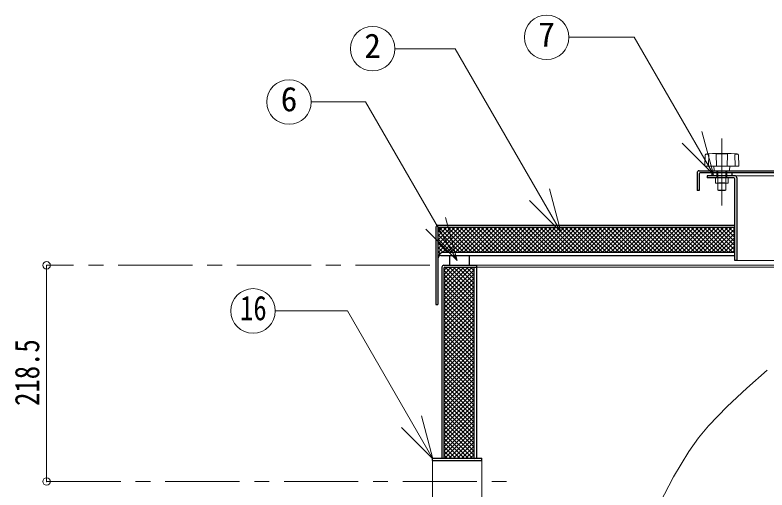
# Model space of a CAD drawing. Units: millimetres at full size, sheet at 1:15; details may follow other scales. Extents: x -3044 to 3031, y -2085 to 2130.
# Drawn here: x -903 to -143, y -668 to -188 of the extents above; entities that cross this region are included whole.
import ezdxf
from ezdxf.enums import TextEntityAlignment as Align

# ---------------------------------------------------------------- set-up
doc = ezdxf.new("R2010")
doc.units = ezdxf.units.MM
doc.header["$LTSCALE"] = 15
doc.header["$PDMODE"] = 32
doc.header["$PDSIZE"] = 7.5
doc.linetypes.add('CHAIN1', pattern=[8, 5, -1, 1, -1])
doc.linetypes.add('DASHED1', pattern=[1.8, 1.2, -0.6])
doc.layers.add('0-0', color=7, linetype='Continuous', lineweight=18)
doc.styles.add('ＭＳ ゴシック', font='')
doc.styles.get('ＭＳ ゴシック').set_extended_font_data('MS Gothic')

msp = doc.modelspace()

# ---------------------------------------------------------------- linework, layer by layer
at = {"layer": '0-0'}
for p, q in [((-277.52, -210.57), (-343.63, -210.57)), ((-197.43, -349.3), (-277.52, -210.57)), ((-197.43, -349.3), (-209.07, -305.84)), ((-197.43, -349.3), (-229.25, -317.48)), ((-351.69, -407.17), (-363.34, -363.71)), ((-351.69, -407.17), (-383.51, -375.35)), ((-456.54, -436.14), (-468.19, -392.67)), ((-456.54, -436.14), (-488.36, -404.32)), ((-567.48, -487.03), (-640.34, -487.03)), ((-481.07, -636.68), (-567.48, -487.03)), ((-481.07, -636.68), (-492.72, -593.22)), ((-481.07, -636.68), (-512.89, -604.86)), ((-481.5, -638.11), (-481.5, -680.81)), ((-431.5, -638.11), (-431.5, -680.81))]:
    msp.add_line(p, q, dxfattribs=at)
at = {"layer": '0-0', "color": 4, "linetype": 'CHAIN1', "lineweight": 9}
for p, q in [((-189, -380.46), (-189, -312.86)), ((-484.15, -440.96), (-871.5, -440.96)), ((-871.5, -659.46), (-396.5, -659.46))]:
    msp.add_line(p, q, dxfattribs=at)
at = {"layer": '0-0', "color": 4, "lineweight": 9}
for p, q in [((-206.17, -340.24), (-205.83, -329.73)), ((-198.41, -327.87), (-204.31, -328.18)), ((-202.55, -340.66), (-202.16, -329.02)), ((-180.01, -327.86), (-197.99, -327.86)), ((-194.48, -340.66), (-194.87, -329.02)), ((-183.51, -340.66), (-183.13, -329.02)), ((-179.59, -327.87), (-173.68, -328.18)), ((-175.45, -340.66), (-175.84, -329.02)), ((-171.83, -340.24), (-172.17, -329.73)), ((-205.77, -340.66), (-172.23, -340.66)), ((-196.63, -345.09), (-197, -340.66)), ((-181.37, -345.09), (-181, -340.66)), ((-195.5, -352.76), (-195.5, -357.46)), ((-189, -352.76), (-189, -357.46)), ((-182.5, -352.76), (-182.5, -357.46)), ((-32.48, -350.46), (-176, -350.46)), ((-193, -357.96), (-193, -364.96)), ((-185, -357.96), (-185, -364.96)), ((-182.75, -357.96), (-182.5, -357.46)), ((-192.5, -365.46), (-193, -364.96)), ((-185, -364.96), (-193, -364.96)), ((-192.5, -365.46), (-185.5, -365.46)), ((-185, -364.96), (-185.5, -365.46)), ((-476, -428.45), (-450.01, -402.46)), ((-476, -424.21), (-454.25, -402.46)), ((-476, -419.96), (-458.49, -402.46)), ((-476, -415.72), (-462.73, -402.46)), ((-476, -411.48), (-466.98, -402.46)), ((-476, -407.23), (-471.22, -402.46)), ((-474.92, -402.46), (-449.42, -427.96)), ((-471.44, -428.13), (-445.76, -402.46)), ((-470.67, -402.46), (-445.17, -427.96)), ((-467.02, -427.96), (-441.52, -402.46)), ((-466.43, -402.46), (-440.93, -427.96)), ((-462.78, -427.96), (-437.28, -402.46)), ((-462.19, -402.46), (-436.69, -427.96)), ((-458.54, -427.96), (-433.04, -402.46)), ((-457.94, -402.46), (-432.44, -427.96)), ((-454.29, -427.96), (-428.79, -402.46)), ((-453.7, -402.46), (-428.2, -427.96)), ((-450.05, -427.96), (-424.55, -402.46)), ((-449.46, -402.46), (-423.96, -427.96)), ((-445.81, -427.96), (-420.31, -402.46)), ((-445.22, -402.46), (-419.72, -427.96)), ((-441.57, -427.96), (-416.07, -402.46)), ((-440.97, -402.46), (-415.47, -427.96)), ((-437.32, -427.96), (-411.82, -402.46)), ((-436.73, -402.46), (-411.23, -427.96)), ((-433.08, -427.96), (-407.58, -402.46)), ((-432.49, -402.46), (-406.99, -427.96)), ((-428.84, -427.96), (-403.34, -402.46)), ((-428.25, -402.46), (-402.75, -427.96)), ((-424.59, -427.96), (-399.09, -402.46)), ((-424, -402.46), (-398.5, -427.96)), ((-420.35, -427.96), (-394.85, -402.46)), ((-419.76, -402.46), (-394.26, -427.96)), ((-416.11, -427.96), (-390.61, -402.46)), ((-415.52, -402.46), (-390.02, -427.96)), ((-411.87, -427.96), (-386.37, -402.46)), ((-411.28, -402.46), (-385.78, -427.96)), ((-407.62, -427.96), (-382.12, -402.46)), ((-407.03, -402.46), (-381.53, -427.96)), ((-403.38, -427.96), (-377.88, -402.46)), ((-402.79, -402.46), (-377.29, -427.96)), ((-399.14, -427.96), (-373.64, -402.46)), ((-398.55, -402.46), (-373.05, -427.96)), ((-394.9, -427.96), (-369.4, -402.46)), ((-394.3, -402.46), (-368.8, -427.96)), ((-390.65, -427.96), (-365.15, -402.46)), ((-390.06, -402.46), (-364.56, -427.96)), ((-386.41, -427.96), (-360.91, -402.46)), ((-385.82, -402.46), (-360.32, -427.96)), ((-382.17, -427.96), (-356.67, -402.46)), ((-381.58, -402.46), (-356.08, -427.96)), ((-377.93, -427.96), (-352.43, -402.46)), ((-377.33, -402.46), (-351.83, -427.96)), ((-373.68, -427.96), (-348.18, -402.46)), ((-373.09, -402.46), (-347.59, -427.96)), ((-369.44, -427.96), (-343.94, -402.46)), ((-368.85, -402.46), (-343.35, -427.96)), ((-365.2, -427.96), (-339.7, -402.46)), ((-364.61, -402.46), (-339.11, -427.96)), ((-360.96, -427.96), (-335.46, -402.46)), ((-360.36, -402.46), (-334.86, -427.96)), ((-356.71, -427.96), (-331.21, -402.46)), ((-356.12, -402.46), (-330.62, -427.96)), ((-352.47, -427.96), (-326.97, -402.46)), ((-351.88, -402.46), (-326.38, -427.96)), ((-348.23, -427.96), (-322.73, -402.46)), ((-347.64, -402.46), (-322.14, -427.96)), ((-343.98, -427.96), (-318.48, -402.46)), ((-343.39, -402.46), (-317.89, -427.96)), ((-339.74, -427.96), (-314.24, -402.46)), ((-339.15, -402.46), (-313.65, -427.96)), ((-335.5, -427.96), (-310, -402.46)), ((-334.91, -402.46), (-309.41, -427.96)), ((-331.26, -427.96), (-305.76, -402.46)), ((-330.67, -402.46), (-305.17, -427.96)), ((-327.01, -427.96), (-301.51, -402.46)), ((-326.42, -402.46), (-300.92, -427.96)), ((-322.77, -427.96), (-297.27, -402.46)), ((-322.18, -402.46), (-296.68, -427.96)), ((-318.53, -427.96), (-293.03, -402.46)), ((-317.94, -402.46), (-292.44, -427.96)), ((-314.29, -427.96), (-288.79, -402.46)), ((-313.69, -402.46), (-288.19, -427.96)), ((-310.04, -427.96), (-284.54, -402.46)), ((-309.45, -402.46), (-283.95, -427.96)), ((-305.8, -427.96), (-280.3, -402.46)), ((-305.21, -402.46), (-279.71, -427.96)), ((-301.56, -427.96), (-276.06, -402.46)), ((-300.97, -402.46), (-275.47, -427.96)), ((-297.32, -427.96), (-271.82, -402.46)), ((-296.72, -402.46), (-271.22, -427.96)), ((-293.07, -427.96), (-267.57, -402.46)), ((-292.48, -402.46), (-266.98, -427.96)), ((-288.83, -427.96), (-263.33, -402.46)), ((-288.24, -402.46), (-262.74, -427.96)), ((-284.59, -427.96), (-259.09, -402.46)), ((-284, -402.46), (-258.5, -427.96)), ((-280.35, -427.96), (-254.85, -402.46)), ((-279.75, -402.46), (-254.25, -427.96)), ((-276.1, -427.96), (-250.6, -402.46)), ((-275.51, -402.46), (-250.01, -427.96)), ((-271.86, -427.96), (-246.36, -402.46)), ((-271.27, -402.46), (-245.77, -427.96)), ((-267.62, -427.96), (-242.12, -402.46)), ((-267.03, -402.46), (-241.53, -427.96)), ((-263.37, -427.96), (-237.87, -402.46)), ((-262.78, -402.46), (-237.28, -427.96)), ((-259.13, -427.96), (-233.63, -402.46)), ((-258.54, -402.46), (-233.04, -427.96)), ((-254.89, -427.96), (-229.39, -402.46)), ((-254.3, -402.46), (-228.8, -427.96)), ((-250.65, -427.96), (-225.15, -402.46)), ((-250.06, -402.46), (-224.56, -427.96)), ((-246.4, -427.96), (-220.9, -402.46)), ((-245.81, -402.46), (-220.31, -427.96)), ((-242.16, -427.96), (-216.66, -402.46)), ((-241.57, -402.46), (-216.07, -427.96)), ((-237.92, -427.96), (-212.42, -402.46)), ((-237.33, -402.46), (-211.83, -427.96)), ((-233.68, -427.96), (-208.18, -402.46)), ((-233.08, -402.46), (-207.58, -427.96)), ((-229.43, -427.96), (-203.93, -402.46)), ((-228.84, -402.46), (-203.34, -427.96)), ((-225.19, -427.96), (-199.69, -402.46)), ((-224.6, -402.46), (-199.1, -427.96)), ((-220.95, -427.96), (-195.45, -402.46)), ((-220.36, -402.46), (-194.86, -427.96)), ((-216.71, -427.96), (-191.21, -402.46)), ((-216.11, -402.46), (-190.61, -427.96)), ((-212.46, -427.96), (-186.96, -402.46)), ((-211.87, -402.46), (-186.37, -427.96)), ((-208.22, -427.96), (-182.72, -402.46)), ((-207.63, -402.46), (-182.13, -427.96)), ((-203.98, -427.96), (-178.48, -402.46)), ((-203.39, -402.46), (-177.89, -427.96)), ((-199.14, -402.46), (-176, -425.6)), ((-194.9, -402.46), (-176, -421.36)), ((-190.66, -402.46), (-176, -417.12)), ((-186.42, -402.46), (-176, -412.87)), ((-182.17, -402.46), (-176, -408.63)), ((-177.93, -402.46), (-176, -404.39)), ((-476, -405.62), (-453.66, -427.96)), ((-476, -409.86), (-457.9, -427.96)), ((-199.73, -427.96), (-176, -404.22)), ((-195.49, -427.96), (-176, -408.46)), ((-476, -414.1), (-462.14, -427.96)), ((-191.25, -427.96), (-176, -412.71)), ((-187.01, -427.96), (-176, -416.95)), ((-476, -418.34), (-466.39, -427.96)), ((-476, -422.59), (-470.6, -427.99)), ((-182.76, -427.96), (-176, -421.19)), ((-178.52, -427.96), (-176, -425.43)), ((-476, -426.83), (-473.64, -429.19)), ((-476, -431.07), (-475.5, -431.57)), ((-476, -432.69), (-475.82, -432.52)), ((-174, -435.96), (-59.22, -435.96)), ((-871.5, -440.96), (-871.5, -659.46)), ((-470, -467.4), (-445.55, -442.96)), ((-470, -471.65), (-441.31, -442.96)), ((-470, -446.19), (-466.76, -442.96)), ((-470, -450.43), (-462.52, -442.96)), ((-470, -454.68), (-458.28, -442.96)), ((-470, -463.16), (-449.79, -442.96)), ((-470, -458.92), (-454.04, -442.96)), ((-470, -475.89), (-439.5, -445.39)), ((-470, -445.84), (-439.5, -476.34)), ((-468.64, -442.96), (-439.5, -472.1)), ((-464.4, -442.96), (-439.5, -467.86)), ((-460.16, -442.96), (-439.5, -463.62)), ((-455.92, -442.96), (-439.5, -459.37)), ((-451.67, -442.96), (-439.5, -455.13)), ((-447.43, -442.96), (-439.5, -450.89)), ((-443.19, -442.96), (-439.5, -446.65)), ((-436.5, -440.96), (-61.37, -440.96)), ((-436.5, -442.96), (-62.23, -442.96)), ((-470, -480.13), (-439.5, -449.63)), ((-470, -450.09), (-439.5, -480.59)), ((-470, -484.37), (-439.5, -453.87)), ((-470, -454.33), (-439.5, -484.83)), ((-470, -488.62), (-439.5, -458.12)), ((-470, -458.57), (-439.5, -489.07)), ((-470, -492.86), (-439.5, -462.36)), ((-470, -462.81), (-439.5, -493.31)), ((-470, -497.1), (-439.5, -466.6)), ((-470, -467.06), (-439.5, -497.56)), ((-470, -501.35), (-439.5, -470.85)), ((-470, -471.3), (-439.5, -501.8)), ((-470, -505.59), (-439.5, -475.09)), ((-470, -475.54), (-439.5, -506.04)), ((-470, -509.83), (-439.5, -479.33)), ((-470, -479.79), (-439.5, -510.29)), ((-470, -514.07), (-439.5, -483.57)), ((-470, -484.03), (-439.5, -514.53)), ((-470, -518.32), (-439.5, -487.82)), ((-470, -488.27), (-439.5, -518.77)), ((-470, -522.56), (-439.5, -492.06)), ((-470, -492.51), (-439.5, -523.01)), ((-470, -526.8), (-439.5, -496.3)), ((-470, -496.76), (-439.5, -527.26)), ((-470, -531.04), (-439.5, -500.54)), ((-470, -501), (-439.5, -531.5)), ((-470, -535.29), (-439.5, -504.79)), ((-470, -505.24), (-439.5, -535.74)), ((-470, -539.53), (-439.5, -509.03)), ((-470, -509.48), (-439.5, -539.98)), ((-470, -543.77), (-439.5, -513.27)), ((-470, -513.73), (-439.5, -544.23)), ((-470, -548.01), (-439.5, -517.51)), ((-470, -517.97), (-439.5, -548.47)), ((-470, -552.26), (-439.5, -521.76)), ((-470, -522.21), (-439.5, -552.71)), ((-470, -556.5), (-439.5, -526)), ((-470, -526.45), (-439.5, -556.95)), ((-470, -560.74), (-439.5, -530.24)), ((-470, -530.7), (-439.5, -561.2)), ((-470, -564.98), (-439.5, -534.48)), ((-470, -534.94), (-439.5, -565.44)), ((-470, -569.23), (-439.5, -538.73)), ((-470, -539.18), (-439.5, -569.68)), ((-470, -573.47), (-439.5, -542.97)), ((-470, -543.42), (-439.5, -573.92)), ((-470, -577.71), (-439.5, -547.21)), ((-470, -547.67), (-439.5, -578.17)), ((-470, -581.96), (-439.5, -551.46)), ((-470, -551.91), (-439.5, -582.41)), ((-470, -586.2), (-439.5, -555.7)), ((-470, -556.15), (-439.5, -586.65)), ((-470, -590.44), (-439.5, -559.94)), ((-470, -560.4), (-439.5, -590.9)), ((-470, -594.68), (-439.5, -564.18)), ((-470, -564.64), (-439.5, -595.14)), ((-470, -598.93), (-439.5, -568.43)), ((-470, -568.88), (-439.5, -599.38)), ((-470, -603.17), (-439.5, -572.67)), ((-470, -573.12), (-439.5, -603.62)), ((-470, -607.41), (-439.5, -576.91)), ((-470, -577.37), (-439.5, -607.87)), ((-470, -611.65), (-439.5, -581.15)), ((-470, -581.61), (-439.5, -612.11)), ((-470, -615.9), (-439.5, -585.4)), ((-470, -585.85), (-439.5, -616.35)), ((-470, -620.14), (-439.5, -589.64)), ((-470, -590.09), (-439.5, -620.59)), ((-470, -624.38), (-439.5, -593.88)), ((-470, -594.34), (-439.5, -624.84)), ((-470, -628.62), (-439.5, -598.12)), ((-470, -598.58), (-439.5, -629.08)), ((-470, -632.87), (-439.5, -602.37)), ((-470, -602.82), (-439.5, -633.32)), ((-470, -607.06), (-441.11, -635.96)), ((-468.85, -635.96), (-439.5, -606.61)), ((-470, -611.31), (-445.35, -635.96)), ((-470, -615.55), (-449.59, -635.96)), ((-464.6, -635.96), (-439.5, -610.85)), ((-460.36, -635.96), (-439.5, -615.09)), ((-470, -619.79), (-453.83, -635.96)), ((-456.12, -635.96), (-439.5, -619.34)), ((-470, -624.04), (-458.08, -635.96)), ((-470, -628.28), (-462.32, -635.96)), ((-451.87, -635.96), (-439.5, -623.58)), ((-447.63, -635.96), (-439.5, -627.82)), ((-470, -632.52), (-466.56, -635.96)), ((-443.39, -635.96), (-439.5, -632.07)), ((-439.65, -636.46), (-439.5, -636.31))]:
    msp.add_line(p, q, dxfattribs=at)
at = {"layer": '0-0', "color": 5, "lineweight": 25}
for p, q in [((-214, -347.46), (-214, -365.46)), ((-212, -345.46), (-31.33, -345.46)), ((-31.79, -347.46), (-211, -347.46)), ((-199, -347.46), (-199, -350.46)), ((-179, -347.46), (-179, -350.46)), ((-176, -350.46), (-204, -350.46)), ((-204, -350.46), (-204, -352.46)), ((-177, -352.46), (-204, -352.46)), ((-176, -435.96), (-176, -353.46)), ((-478, -402.46), (-478, -480.46)), ((-476, -400.46), (-176, -400.46)), ((-475, -402.46), (-176, -402.46)), ((-476, -403.46), (-476, -480.46)), ((-473, -430.96), (-176, -430.96)), ((-176, -427.96), (-470, -427.96)), ((-464, -440.96), (-464, -430.96)), ((-444, -440.96), (-444, -430.96)), ((-472, -442.96), (-472, -635.96)), ((-470, -440.96), (-436.5, -440.96)), ((-470, -443.96), (-470, -635.96)), ((-469, -442.96), (-436.5, -442.96)), ((-439.5, -635.96), (-439.5, -442.96)), ((-436.5, -635.96), (-436.5, -440.96)), ((-478, -480.46), (-476, -480.46)), ((-481.5, -638.11), (-431.5, -638.11)), ((-431.5, -638.11), (-431.5, -635.96))]:
    msp.add_line(p, q, dxfattribs=at)
at = {"layer": '0-0', "color": 4, "linetype": 'DASHED1', "lineweight": 9}
for p, q in [((-194, -352.46), (-194, -345.46)), ((-193, -357.96), (-193, -345.46)), ((-185, -357.96), (-185, -345.46)), ((-184, -352.46), (-184, -345.46))]:
    msp.add_line(p, q, dxfattribs=at)
at = {"layer": '0-0'}
for points in [[(-351.69, -407.17), (-458.57, -222.05), (-519.47, -222.05)], [(-456.54, -436.14), (-549.06, -275.89), (-603.94, -275.89)], [(-143.19, -547.03), (-163.64, -565.02), (-183.69, -583.51), (-202.5, -603.13), (-212.5, -615.3), (-222.42, -629.27), (-237.71, -654.82), (-251.59, -681.36), (-265.11, -707.93), (-279.32, -733.52), (-295.28, -757.17), (-305.75, -769.6), (-317.69, -781.23), (-340.79, -798.68), (-366.58, -813.37), (-394.47, -825.89), (-423.88, -836.86), (-454.21, -846.87), (-472, -852.48)]]:
    msp.add_lwpolyline(points, dxfattribs=at)
at = {"layer": '0-0', "color": 5, "lineweight": 25}
for points in [[(-212, -348.46), (-212, -365.46), (-214, -365.46)], [(-174, -352.46), (-174, -435.96), (-176, -435.96)], [(-481.5, -638.11), (-481.5, -635.96), (-431.5, -635.96)]]:
    msp.add_lwpolyline(points, dxfattribs=at)
at = {"layer": '0-0', "color": 4, "lineweight": 9}
msp.add_lwpolyline([(-182.75, -357.96), (-195.25, -357.96), (-195.5, -357.46)], dxfattribs=at)
at = {"layer": '0-0'}
for centre in [(-366.13, -210.57), (-541.97, -222.05), (-626.44, -275.89), (-662.84, -487.03)]:
    msp.add_circle(centre, 22.5, dxfattribs=at)
at = {"layer": '0-0', "color": 4, "lineweight": 9}
for centre, radius, start, end in [((-204.23, -329.78), 1.6, 93.01913, 178.15415), ((-204.6, -330.31), 1.66, 93.02757, 128.73305), ((-204.54, -336.62), 7.97, 72.62002, 91.09064), ((-197.99, -335.86), 8, 90, 93.01913), ((-194.47, -329.01), 0.4, 97.29873, 181.90915), ((-189, -371.73), 43.47, 82.70127, 97.29873), ((-183.53, -329.01), 0.4, 358.09085, 82.70127), ((-180.01, -335.86), 8, 86.98087, 90), ((-173.46, -336.62), 7.97, 88.90936, 107.37998), ((-173.77, -329.78), 1.6, 1.84585, 86.98087), ((-173.39, -330.31), 1.66, 51.26695, 86.97243), ((-205.77, -340.26), 0.4, 178.15415, 270), ((-172.23, -340.26), 0.4, 270, 1.84585), ((-196.23, -345.06), 0.4, 184.76364, 270), ((-181.77, -345.06), 0.4, 270, 355.23636), ((-195.2, -352.76), 0.3, 90, 180), ((-189.3, -352.76), 0.3, 0, 90), ((-188.7, -352.76), 0.3, 90, 180), ((-182.8, -352.76), 0.3, 0, 90), ((-199.18, -269.51), 88.54, 272.54473, 276.60311), ((-178.82, -269.51), 88.54, 263.39689, 267.45527)]:
    msp.add_arc(centre, radius, start, end, dxfattribs=at)
at = {"layer": '0-0', "color": 5, "lineweight": 25}
for centre, radius, start, end in [((-212, -347.46), 2, 90, 180), ((-211, -348.46), 1, 90, 180), ((-177, -353.46), 1, 0, 90), ((-176, -352.46), 2, 0, 90), ((-476, -402.46), 2, 90, 180), ((-475, -403.46), 1, 90, 180), ((-470, -433.96), 6, 90, 180), ((-473, -433.96), 3, 90, 180), ((-470, -442.96), 2, 90, 180), ((-469, -443.96), 1, 90, 180)]:
    msp.add_arc(centre, radius, start, end, dxfattribs=at)
at = {"layer": '0-0', "color": 1}
for p in [(-871.5, -440.96), (-871.5, -659.46)]:
    msp.add_point(p, dxfattribs=at)

# ---------------------------------------------------------------- texts
at = {"layer": '0-0', "style": 'ＭＳ ゴシック'}
for s, p in [('7', (-374.57, -227.45)), ('2', (-550.41, -238.92)), ('6', (-634.87, -292.77))]:
    msp.add_text(s, height=24.74, dxfattribs=at).set_placement(p, align=Align.BOTTOM_LEFT)
at = {"layer": '0-0', "style": 'ＭＳ ゴシック', "width": 0.8}
msp.add_text('16', height=24.74, dxfattribs=at).set_placement((-675.96, -503.9), align=Align.BOTTOM_LEFT)
msp.add_text('218.5', height=24.74, rotation=90, dxfattribs=at).set_placement((-871.5, -583.02), align=Align.BOTTOM_LEFT)

doc.saveas('drawing.dxf')
